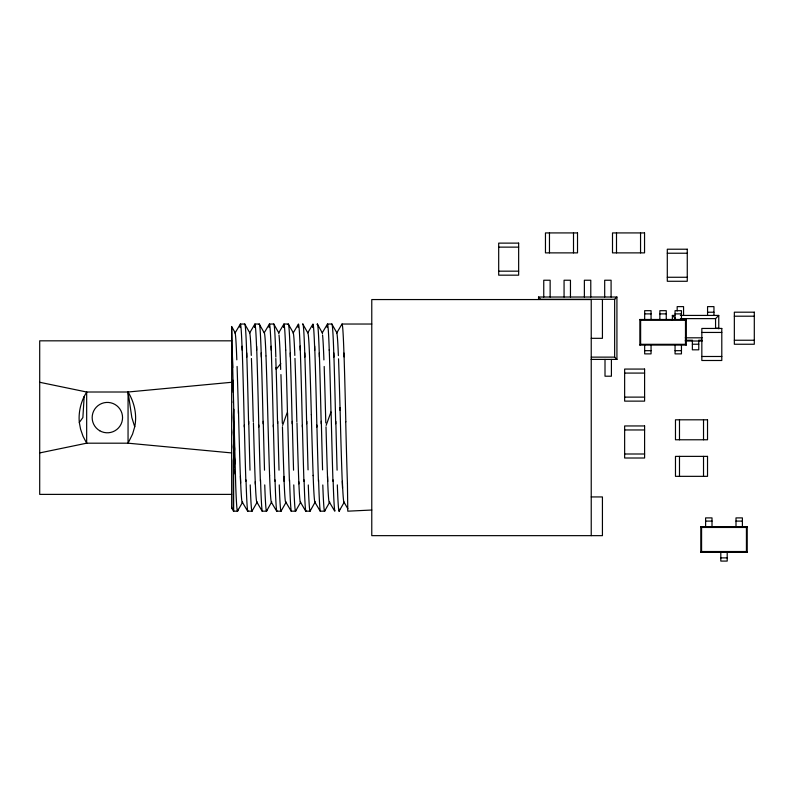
<?xml version="1.0" encoding="UTF-8"?>
<svg xmlns="http://www.w3.org/2000/svg" width="794" height="794" viewBox="0 0 794 794"><rect width="100%" height="100%" fill="white"/><g stroke="black" fill="none" stroke-linecap="round" stroke-linejoin="round"><path stroke-width="1.19" d="M231.65 326.81L235.709 485.114A93.632 2.193 89.4 0 0 237.475 511.177L233.644 511.177L233.257 508.398M231.65 508.368L231.699 507.287M232.682 509.043L233.238 510.939M232.97 380.247L233.247 392.435M232.215 347.355L232.682 367.701M231.65 382.281L128.072 392.008L86.655 392.008L84.174 396.484L82.874 417.604L79.311 422.438L80.571 429.177L83.052 436.313L86.655 443.191L128.072 443.191L231.65 452.927M233.257 402.627L233.446 400.702M134.722 426.785C137.203 414.845 134.385 402.33 128.072 392.008L128.052 443.191L132.558 434.12L134.722 426.785L131.844 417.604L128.052 392.008M233.992 423.5L233.257 432.412L234.637 449.126L233.257 460.689L233.257 509.252M282.595 425.386L287.428 411.987A93.632 0.913 88.7 0 0 285.701 349.975M326.145 425.425L330.969 411.987M84.174 396.484C80.273 404.513 78.457 413.535 79.311 422.438M271.756 501.808L266.516 511.177L262.159 511.177L256.73 501.838M315.307 501.798L310.057 511.177L305.7 511.177L300.281 501.848M242.646 502.086L237.475 511.177A93.632 2.193 -89.4 0 0 238.011 509.242M286.197 502.086L281.026 511.177L276.669 511.177L271.399 502.294A84.839 2.193 89.4 0 1 269.593 475.378M329.748 502.086L324.577 511.177L320.22 511.177L314.95 502.294A84.839 2.193 89.4 0 1 313.144 475.358M257.097 502.274L251.996 511.177L247.639 511.177L242.289 502.116M300.638 502.274L295.547 511.177L291.19 511.177L285.84 502.126M337.321 484.906A93.632 2.184 89.4 0 0 339.088 511.177L344.159 502.324M249.515 333.212L254.894 324.031L259.251 324.031L264.213 332.835A84.839 2.193 89.4 0 1 265.98 355.811M293.055 333.212L298.445 324.031A93.632 2.193 89.4 0 1 300.221 350.194M336.606 333.202L341.996 324.031L371.771 324.031M264.213 332.835L269.414 324.031L273.771 324.031L278.982 333.252M309.531 355.811A84.839 2.193 89.4 0 0 307.764 332.835L312.965 324.031A93.632 2.193 89.4 0 1 314.732 350.283M235.074 332.984L240.383 324.031L244.741 324.031L249.872 333.014M278.625 332.984L283.924 324.031L288.282 324.031L293.423 333.014M322.175 332.984L327.475 324.031L331.832 324.031L336.974 333.014M280.788 363.682L276.133 369.309L275.816 358.541M538.55 299.487L538.55 297.025L540.833 299.308L614.645 299.308L616.928 297.025L616.928 359.414L591.093 359.414M639.865 345.082L640.629 344.308L685.49 344.308L686.254 345.082L686.254 319.486L639.865 319.486L639.865 345.082L686.254 345.082M639.865 319.486L640.629 320.25L685.49 320.25L686.254 319.486M680.418 318.622L715.563 318.622L718.759 315.426L718.759 328.825M700.814 552.287L701.578 551.522L746.429 551.522L747.194 552.287L747.194 526.69L700.814 526.69L700.814 552.287L747.194 552.287M700.814 526.69L701.578 527.464L746.429 527.464L747.194 526.69M39.7 452.927L86.655 443.191M371.771 510.026L347.782 511.177L347.435 483.645M498.692 247.133L518.651 247.133M667.297 253.226L687.267 253.226M498.692 271.171L518.651 271.171M667.297 277.265L687.267 277.265M538.55 297.025L616.928 297.025M707.563 312.221L713.955 312.221M644.668 313.888L651.06 313.888M659.864 313.888L666.255 313.888M675.059 313.888L681.451 313.888M672.369 320.141L672.369 315.426L674.771 315.426M680.369 315.426L718.759 315.426M734.341 316.201L754.3 316.201M718.759 328.22L715.563 328.22L715.563 318.622M701.836 332.448L721.796 332.448M685.262 337.817L702.233 337.817M591.232 338.323L602.428 338.323L602.428 299.556M685.262 340.249L692.537 340.249M698.591 340.249L702.233 340.249M734.341 340.239L754.3 340.239M231.65 340.825L39.7 340.825L39.7 494.384L231.65 494.384M685.311 341.013L702.273 341.013M692.368 344.219L698.76 344.219M644.668 350.68L651.06 350.68M675.059 350.68L681.451 350.68M701.836 356.486L721.796 356.486M591.272 357.131L614.645 357.131L616.928 359.414M624.64 373.081L644.599 373.081M624.64 397.119L644.599 397.119M624.64 429.961L644.599 429.961M624.64 453.999L644.599 453.999M591.232 496.935L602.428 496.935L602.428 535.652L371.771 535.652L371.771 299.556L591.232 299.556L591.232 535.652M705.608 521.092L712.01 521.092M735.998 521.092L742.4 521.092M720.803 557.884L727.205 557.884M39.7 382.281L86.655 392.008M672.369 315.426L675.565 318.622M329.391 502.126L334.731 511.177A93.632 2.193 -89.4 0 0 334.949 510.77M343.832 501.848L347.782 508.666M317.104 324.448A93.632 2.193 -89.4 0 1 317.322 324.031L322.533 333.252M302.593 324.448A93.632 2.193 -89.4 0 1 302.802 324.031L307.764 332.835M235.431 333.242L231.65 326.463L231.65 508.746M235.371 474.435L233.644 468.41L235.004 462.346L233.257 446.923L234.309 436.502L233.257 417.515L233.644 409.128L233.644 511.177M746.429 527.464L746.429 551.522M742.4 526.69L742.4 517.896L735.998 517.896L735.998 526.69M727.205 552.287L727.205 561.08L720.803 561.08L720.803 552.287M713.955 315.426L713.955 306.623L707.563 306.623L707.563 315.426M712.01 526.69L712.01 517.896L705.608 517.896L705.608 526.69M703.524 419.808L703.524 439.777M703.524 456.371L703.524 476.34M701.578 527.464L701.578 551.522M698.76 341.013L698.76 349.817L692.368 349.817L692.368 341.013M685.49 320.25L685.49 344.308M683.565 315.426L683.565 306.623L677.173 306.623L677.173 310.99M681.451 319.486L681.451 310.682L675.059 310.682L675.059 319.486M681.451 345.082L681.451 353.876L675.059 353.876L675.059 345.082M679.485 419.808L679.485 439.777M679.485 456.371L679.485 476.34M666.255 319.486L666.255 310.682L659.864 310.682L659.864 319.486M651.06 319.486L651.06 310.682L644.668 310.682L644.668 319.486M651.06 345.082L651.06 353.876L644.668 353.876L644.668 345.082M640.629 320.25L640.629 344.308M640.55 232.92L640.55 252.879M616.501 232.92L616.501 252.879M614.645 299.308L614.645 357.131M611.41 359.414L611.41 376.207L605.008 376.207L605.008 359.414M611.092 297.025L611.092 280.232L604.691 280.232L604.691 297.025M590.776 297.025L590.776 280.232L584.374 280.232L584.374 297.025M573.506 232.92L573.506 252.879M570.459 297.025L570.459 280.232L564.068 280.232L564.068 297.025M550.143 297.025L550.143 280.232L543.751 280.232L543.751 297.025M549.468 232.92L549.468 252.879M86.665 392.008L86.665 443.191M327.475 324.031A93.632 2.193 89.4 0 1 329.252 350.283M333.907 357.121A93.632 2.193 89.4 0 0 331.832 324.081A93.632 2.193 -89.4 0 0 331.624 324.448M327.138 327.535A93.632 1.945 -89.3 0 1 327.465 324.716M329.242 349.757A93.632 0.923 88.7 0 1 330.979 411.937M333.808 352.913A93.632 1.002 88.7 0 1 335.693 423.758M332.954 481.293A93.632 0.774 88.6 0 1 331.128 412.811M337.093 470.177A93.632 0.566 88.6 0 1 335.832 421.346M334.731 510.492A93.632 1.945 89.3 0 1 333.113 479.933M339.634 509.242A93.632 2.193 -89.4 0 1 339.098 511.128M341.996 324.081A93.632 2.193 89.4 0 1 344.05 356.873M343.971 353.062A93.632 1.002 88.7 0 1 345.807 421.872M347.435 483.665A93.632 0.903 88.7 0 1 345.718 421.525M240.383 324.031A93.632 2.193 89.4 0 1 242.16 350.184M246.805 357.121A93.632 2.193 89.4 0 0 244.741 324.081A93.632 2.193 -89.4 0 0 244.522 324.508M240.046 327.515A93.632 1.945 -89.3 0 1 240.374 324.706M242.091 346.224A93.632 0.913 88.7 0 1 244.304 427.033M246.716 352.913A93.632 1.002 88.7 0 1 248.601 423.758M250.001 470.177A93.632 0.566 88.6 0 1 248.73 421.346M245.852 481.184A93.632 0.764 88.6 0 1 244.324 425.038M250.219 484.906A93.632 2.184 89.4 0 0 251.996 511.177A93.632 2.193 -89.4 0 0 252.313 510.641M247.629 510.492A93.632 1.945 89.3 0 1 246.011 479.933M247.847 510.77A93.632 2.193 -89.4 0 1 247.639 511.177M254.894 324.031A93.632 2.193 89.4 0 1 256.67 350.184M261.325 357.121A93.632 2.193 89.4 0 0 259.251 324.081A93.632 2.184 -89.4 0 0 259.043 324.458M254.556 327.515A93.632 1.945 -89.3 0 1 254.894 324.706M256.611 346.224A93.632 0.913 88.7 0 1 258.814 427.033M261.236 352.913A93.632 1.002 88.7 0 1 263.112 423.758M264.511 470.177A93.632 0.566 88.6 0 1 263.251 421.346M260.372 481.184A93.632 0.764 88.6 0 1 258.834 425.038M264.739 484.906A93.632 2.184 89.4 0 0 266.516 511.177A93.632 2.193 -89.4 0 0 266.834 510.205M262.149 510.492A93.632 1.945 89.3 0 1 260.531 479.933M262.367 510.77A93.632 2.193 -89.4 0 1 262.159 511.177M269.414 324.031A93.632 2.193 89.4 0 1 271.191 350.184M275.836 357.121A93.632 2.193 89.4 0 0 273.771 324.081A93.632 2.184 -89.4 0 0 273.563 324.458M269.077 327.515A93.632 1.945 -89.3 0 1 269.404 324.706M271.131 346.224A93.632 0.913 88.7 0 1 273.334 427.033M276.123 367.414A93.632 0.903 88.7 0 1 277.572 423.46M279.031 470.177A93.632 0.566 88.6 0 1 277.771 421.346M274.883 481.184A93.632 0.764 88.6 0 1 273.354 425.038M279.25 484.906A93.632 2.184 89.4 0 0 281.026 511.177A93.632 2.193 -89.4 0 0 281.344 510.641M276.659 510.492A93.632 1.945 89.3 0 1 275.042 479.933M276.878 510.77A93.632 2.193 -89.4 0 1 276.669 511.177M283.924 324.031A93.632 2.193 89.4 0 1 285.701 350.184M290.356 357.121A93.632 2.193 89.4 0 0 288.282 324.081A93.632 2.184 -89.4 0 0 288.073 324.458M283.597 327.515A93.632 1.945 -89.3 0 1 283.924 324.706M290.267 352.913A93.632 1.002 88.7 0 1 292.152 423.758M289.403 481.184A93.632 0.764 88.6 0 1 287.577 412.82M293.552 470.177A93.632 0.566 88.6 0 1 292.281 421.346M293.77 484.906A93.632 2.184 89.4 0 0 295.547 511.177A93.632 2.193 -89.4 0 0 295.854 510.641M291.18 510.492A93.632 1.945 89.3 0 1 289.562 479.933M291.398 510.77A93.632 2.193 -89.4 0 1 291.19 511.177M302.802 324.091A93.632 2.193 89.4 0 1 304.876 357.052M298.107 327.515A93.632 1.945 -89.3 0 1 298.435 324.706M300.152 346.025A93.632 0.923 88.7 0 1 302.365 427.063M304.777 352.923A93.632 0.993 88.7 0 1 306.663 423.758M308.062 469.889A93.632 0.556 88.6 0 1 306.802 421.316M303.913 481.283A93.632 0.774 88.6 0 1 302.385 425.068M308.29 484.975A93.632 2.193 89.4 0 0 310.057 511.177A93.632 2.193 -89.4 0 0 310.375 510.244M305.7 510.482A93.632 1.945 89.3 0 1 304.082 479.884M305.918 510.741A93.632 2.193 -89.4 0 1 305.7 511.177M317.322 324.091A93.632 2.193 89.4 0 1 319.387 357.052M312.628 327.535A93.632 1.945 -89.3 0 1 312.955 324.716M314.672 346.025A93.632 0.923 88.7 0 1 316.885 427.063M319.297 352.923A93.632 0.993 88.7 0 1 321.183 423.758M322.572 469.889A93.632 0.556 88.6 0 1 321.322 421.316M318.434 481.293A93.632 0.774 88.6 0 1 316.895 425.068M322.801 484.975A93.632 2.193 89.4 0 0 324.577 511.177A93.632 2.193 -89.4 0 0 324.895 510.661M320.21 510.482A93.632 1.945 89.3 0 1 318.593 479.884M320.429 510.741A93.632 2.193 -89.4 0 1 320.22 511.177M343.832 501.987A84.839 2.203 89.4 0 1 342.383 481.293M342.502 487.764A84.839 1.002 88.6 0 1 340.06 407.6M269.603 475.517A84.839 0.903 88.5 0 1 267.776 414.488A84.839 0.903 88.5 0 0 265.99 356.089M338.532 358.809A84.839 0.784 88.5 0 1 340.09 410.438M336.974 333.708A84.839 2.104 89.3 0 1 338.373 355.643M257.087 502.106A84.839 2.203 89.4 0 1 255.271 481.75M329.391 502.344A84.839 2.233 89.6 0 1 327.515 476.44M255.34 484.3A84.839 1.002 88.6 0 1 253.425 422.874M327.694 481.492A84.839 1.131 88.6 0 1 326.006 426.815M251.42 358.511A84.839 0.784 88.5 0 1 253.296 421.664M324.19 366.471A84.839 0.596 88.5 0 1 325.798 422.964M249.882 333.659A84.839 2.114 89.3 0 1 251.281 355.394M322.543 334.929A84.839 1.985 89.2 0 1 323.912 359.93M242.289 502.354A84.839 2.233 89.5 0 1 240.423 476.182M240.622 483.08A84.839 1.122 88.6 0 1 238.478 410.538M313.154 475.646A84.839 0.903 88.5 0 1 311.327 414.528M237.088 366.441A84.839 0.596 88.5 0 1 238.458 413.545M309.541 356.139A84.839 0.903 88.5 0 1 311.327 414.587M235.074 332.914A84.839 1.985 89.2 0 1 236.811 359.841M300.281 502.096A84.839 2.203 89.4 0 1 298.822 481.779M298.891 483.893A84.839 0.993 88.6 0 1 296.976 422.874M294.971 358.402A84.839 0.794 88.5 0 1 296.847 421.713M293.423 333.669A84.839 2.104 89.3 0 1 294.832 355.444M285.84 502.344A84.839 2.233 89.6 0 1 283.964 476.43M284.143 481.501A84.839 1.141 88.6 0 1 282.456 426.775M280.937 374.579A84.839 0.605 88.5 0 1 282.307 423.252M278.992 334.929A84.839 1.985 89.2 0 1 280.669 369.458M577.516 232.92L545.458 232.92L545.458 252.879L577.516 252.879L577.516 232.92M644.549 232.92L612.502 232.92L612.502 252.879L644.549 252.879L644.549 232.92M518.651 243.123L498.692 243.123L498.692 275.171L518.651 275.171L518.651 243.123M687.267 249.217L667.297 249.217L667.297 281.274L687.267 281.274L687.267 249.217M754.3 312.191L734.341 312.191L734.341 344.249L754.3 344.249L754.3 312.191M721.796 328.448L701.836 328.448L701.836 360.496L721.796 360.496L721.796 328.448M644.599 369.071L624.64 369.071L624.64 401.129L644.599 401.129L644.599 369.071M707.523 419.808L675.476 419.808L675.476 439.777L707.523 439.777L707.523 419.808M644.599 425.951L624.64 425.951L624.64 458.009L644.599 458.009L644.599 425.951M707.523 456.371L675.476 456.371L675.476 476.34L707.523 476.34L707.523 456.371M99.766 430.765A15.195 15.195 0 0 0 122.554 417.604A15.195 15.195 0 0 0 99.766 404.444A15.195 15.195 0 0 0 99.766 430.765"/></g></svg>
